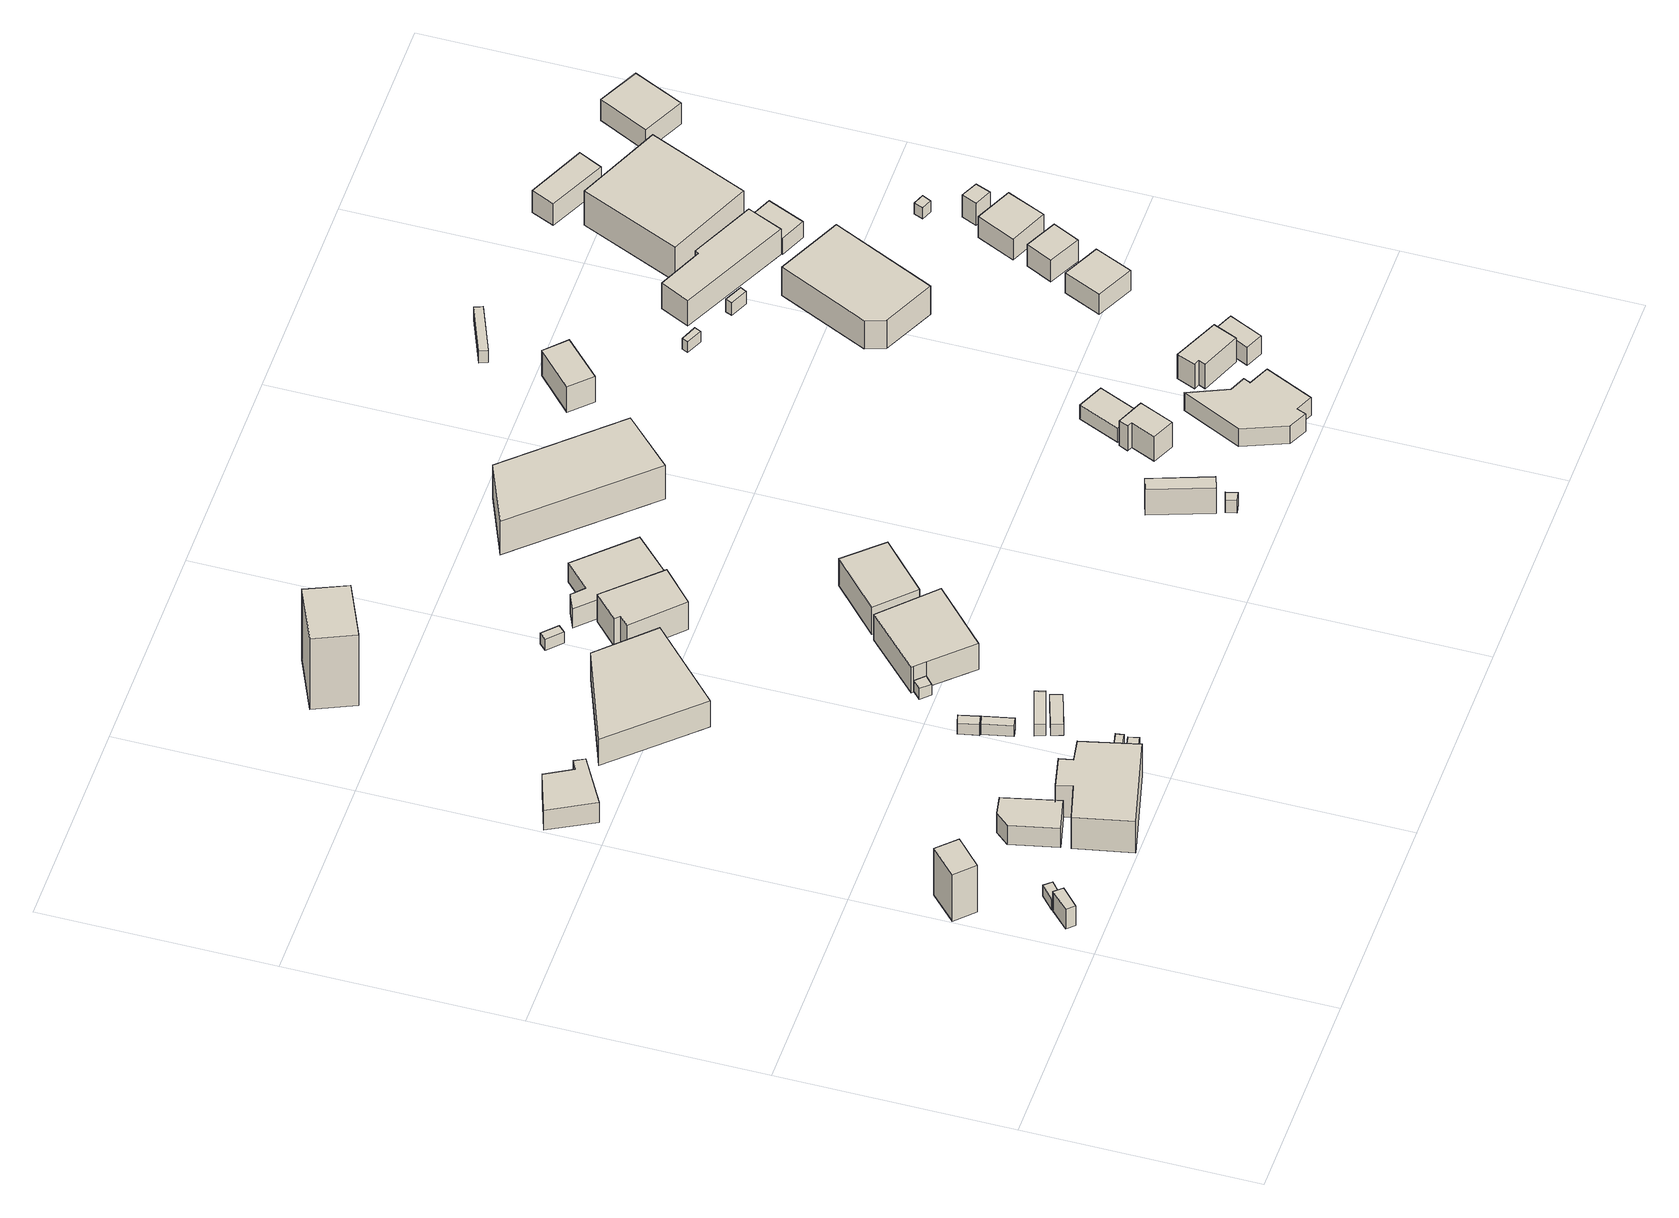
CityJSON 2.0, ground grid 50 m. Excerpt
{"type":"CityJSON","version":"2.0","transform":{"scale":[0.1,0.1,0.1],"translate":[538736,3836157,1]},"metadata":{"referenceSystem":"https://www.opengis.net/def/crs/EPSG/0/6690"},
"CityObjects":{
"building1":{"type":"Building","attributes":{"class":"3001","measuredHeight":5.5,"BuildingDetailAttribute.specifiedBuildingCoverageRate":0.6,"BuildingDetailAttribute.surveyYear":2017,"BuildingTsunamiRiskAttribute.description":"1","BuildingTsunamiRiskAttribute.rank":"2","BuildingTsunamiRiskAttribute.depth":0.96,"BuildingHighTideRiskAttribute.description":"1","BuildingHighTideRiskAttribute.rank":"3","BuildingHighTideRiskAttribute.depth":4.13,"BuildingIDAttribute.prefecture":"27","BuildingIDAttribute.city":"27104"},"geometry":[{"type":"Solid","lod":"1","boundaries":[[[[0,1,2,3]],[[2,4,5,3]],[[1,6,4,2]],[[0,7,6,1]],[[3,5,7,0]],[[4,6,7,5]]]]}]},
"building2":{"type":"Building","attributes":{"計測周辺長":27.28,"1/2500図郭":55,"区名":"此花区","町丁目名称":"北港２丁目","街区番号":7,"class":"3001","usage":"431","measuredHeight":12.9,"storeysAboveGround":3,"BuildingDetailAttribute.buildingRoofEdgeArea":44.87,"BuildingDetailAttribute.buildingStructureType":"610","BuildingDetailAttribute.buildingStructureOrgType":"2","BuildingDetailAttribute.detailedUsage":"1720","BuildingDetailAttribute.specifiedBuildingCoverageRate":0.6,"BuildingDetailAttribute.surveyYear":2017,"BuildingTsunamiRiskAttribute.description":"1","BuildingTsunamiRiskAttribute.rank":"2","BuildingTsunamiRiskAttribute.depth":0.8,"BuildingHighTideRiskAttribute.description":"1","BuildingHighTideRiskAttribute.rank":"3","BuildingHighTideRiskAttribute.depth":3.96,"BuildingIDAttribute.prefecture":"27","BuildingIDAttribute.city":"27104"},"geometry":[{"type":"Solid","lod":"1","boundaries":[[[[8,9,10,11]],[[10,12,13,11]],[[9,14,12,10]],[[8,15,14,9]],[[11,13,15,8]],[[12,14,15,13]]]]}]},
"building3":{"type":"Building","attributes":{"class":"3003","BuildingDetailAttribute.specifiedBuildingCoverageRate":0.6,"BuildingDetailAttribute.surveyYear":2017,"BuildingTsunamiRiskAttribute.description":"1","BuildingTsunamiRiskAttribute.rank":"2","BuildingTsunamiRiskAttribute.depth":0.85,"BuildingHighTideRiskAttribute.description":"1","BuildingHighTideRiskAttribute.rank":"3","BuildingHighTideRiskAttribute.depth":4.03,"BuildingIDAttribute.prefecture":"27","BuildingIDAttribute.city":"27104"},"geometry":[{"type":"Solid","lod":"1","boundaries":[[[[16,17,18,19]],[[18,20,21,19]],[[17,22,20,18]],[[16,23,22,17]],[[19,21,23,16]],[[20,22,23,21]]]]}]},
"building4":{"type":"Building","attributes":{"class":"3001","measuredHeight":5.2,"BuildingDetailAttribute.specifiedBuildingCoverageRate":0.6,"BuildingDetailAttribute.surveyYear":2017,"BuildingTsunamiRiskAttribute.description":"1","BuildingTsunamiRiskAttribute.rank":"2","BuildingTsunamiRiskAttribute.depth":0.88,"BuildingHighTideRiskAttribute.description":"1","BuildingHighTideRiskAttribute.rank":"3","BuildingHighTideRiskAttribute.depth":4.04,"BuildingIDAttribute.prefecture":"27","BuildingIDAttribute.city":"27104"},"geometry":[{"type":"Solid","lod":"1","boundaries":[[[[24,25,26,27,28]],[[27,29,30,28]],[[26,31,29,27]],[[25,32,31,26]],[[24,33,32,25]],[[28,30,33,24]],[[29,31,32,33,30]]]]}]},
"building5":{"type":"Building","attributes":{"計測周辺長":73.73,"1/2500図郭":55,"区名":"此花区","町丁目名称":"北港２丁目","街区番号":1,"class":"3001","usage":"431","measuredHeight":8.8,"storeysAboveGround":1,"BuildingDetailAttribute.buildingRoofEdgeArea":289.87,"BuildingDetailAttribute.buildingStructureType":"610","BuildingDetailAttribute.buildingStructureOrgType":"2","BuildingDetailAttribute.detailedUsage":"1720","BuildingDetailAttribute.specifiedBuildingCoverageRate":0.6,"BuildingDetailAttribute.surveyYear":2017,"BuildingTsunamiRiskAttribute.description":"1","BuildingTsunamiRiskAttribute.rank":"2","BuildingTsunamiRiskAttribute.depth":0.7,"BuildingHighTideRiskAttribute.description":"1","BuildingHighTideRiskAttribute.rank":"3","BuildingHighTideRiskAttribute.depth":3.87,"BuildingIDAttribute.prefecture":"27","BuildingIDAttribute.city":"27104"},"geometry":[{"type":"Solid","lod":"1","boundaries":[[[[34,35,36,37,38,39,40,41]],[[40,42,43,41]],[[39,44,42,40]],[[38,45,44,39]],[[37,46,45,38]],[[36,47,46,37]],[[35,48,47,36]],[[34,49,48,35]],[[41,43,49,34]],[[42,44,45,46,47,48,49,43]]]]}]},
"building6":{"type":"Building","attributes":{"class":"3001","measuredHeight":5.5,"BuildingDetailAttribute.specifiedBuildingCoverageRate":0.6,"BuildingDetailAttribute.surveyYear":2017,"BuildingTsunamiRiskAttribute.description":"1","BuildingTsunamiRiskAttribute.rank":"1","BuildingTsunamiRiskAttribute.depth":0.46,"BuildingHighTideRiskAttribute.description":"1","BuildingHighTideRiskAttribute.rank":"3","BuildingHighTideRiskAttribute.depth":3.96,"BuildingIDAttribute.prefecture":"27","BuildingIDAttribute.city":"27104"},"geometry":[{"type":"Solid","lod":"1","boundaries":[[[[50,51,52,53,54,55]],[[54,56,57,55]],[[53,58,56,54]],[[52,59,58,53]],[[51,60,59,52]],[[50,61,60,51]],[[55,57,61,50]],[[56,58,59,60,61,57]]]]}]},
"building7":{"type":"Building","attributes":{"class":"3001","BuildingDetailAttribute.specifiedBuildingCoverageRate":0.6,"BuildingDetailAttribute.surveyYear":2017,"BuildingTsunamiRiskAttribute.description":"1","BuildingTsunamiRiskAttribute.rank":"2","BuildingTsunamiRiskAttribute.depth":0.55,"BuildingHighTideRiskAttribute.description":"1","BuildingHighTideRiskAttribute.rank":"3","BuildingHighTideRiskAttribute.depth":3.71,"BuildingIDAttribute.prefecture":"27","BuildingIDAttribute.city":"27104"},"geometry":[{"type":"Solid","lod":"1","boundaries":[[[[62,63,64,65]],[[64,66,67,65]],[[63,68,66,64]],[[62,69,68,63]],[[65,67,69,62]],[[66,68,69,67]]]]}]},
"building8":{"type":"Building","attributes":{"class":"3001","measuredHeight":3.6,"BuildingDetailAttribute.specifiedBuildingCoverageRate":0.6,"BuildingDetailAttribute.surveyYear":2017,"BuildingTsunamiRiskAttribute.description":"1","BuildingTsunamiRiskAttribute.rank":"2","BuildingTsunamiRiskAttribute.depth":0.55,"BuildingHighTideRiskAttribute.description":"1","BuildingHighTideRiskAttribute.rank":"3","BuildingHighTideRiskAttribute.depth":3.71,"BuildingIDAttribute.prefecture":"27","BuildingIDAttribute.city":"27104"},"geometry":[{"type":"Solid","lod":"1","boundaries":[[[[70,71,72,73]],[[72,74,75,73]],[[71,76,74,72]],[[70,77,76,71]],[[73,75,77,70]],[[74,76,77,75]]]]}]},
"building9":{"type":"Building","attributes":{"class":"3001","BuildingDetailAttribute.specifiedBuildingCoverageRate":0.6,"BuildingDetailAttribute.surveyYear":2017,"BuildingTsunamiRiskAttribute.description":"1","BuildingTsunamiRiskAttribute.rank":"2","BuildingTsunamiRiskAttribute.depth":0.52,"BuildingHighTideRiskAttribute.description":"1","BuildingHighTideRiskAttribute.rank":"3","BuildingHighTideRiskAttribute.depth":3.66,"BuildingIDAttribute.prefecture":"27","BuildingIDAttribute.city":"27104"},"geometry":[{"type":"Solid","lod":"1","boundaries":[[[[78,79,80,81]],[[80,82,83,81]],[[79,84,82,80]],[[78,85,84,79]],[[81,83,85,78]],[[82,84,85,83]]]]}]},
"building10":{"type":"Building","attributes":{"class":"3001","BuildingDetailAttribute.specifiedBuildingCoverageRate":0.6,"BuildingDetailAttribute.surveyYear":2017,"BuildingTsunamiRiskAttribute.description":"1","BuildingTsunamiRiskAttribute.rank":"2","BuildingTsunamiRiskAttribute.depth":0.5,"BuildingHighTideRiskAttribute.description":"1","BuildingHighTideRiskAttribute.rank":"3","BuildingHighTideRiskAttribute.depth":3.63,"BuildingIDAttribute.prefecture":"27","BuildingIDAttribute.city":"27104"},"geometry":[{"type":"Solid","lod":"1","boundaries":[[[[86,87,88,89]],[[88,90,91,89]],[[87,92,90,88]],[[86,93,92,87]],[[89,91,93,86]],[[90,92,93,91]]]]}]},
"building11":{"type":"Building","attributes":{"class":"3001","measuredHeight":3.1,"BuildingDetailAttribute.specifiedBuildingCoverageRate":0.6,"BuildingDetailAttribute.surveyYear":2017,"BuildingTsunamiRiskAttribute.description":"1","BuildingTsunamiRiskAttribute.rank":"2","BuildingTsunamiRiskAttribute.depth":0.52,"BuildingHighTideRiskAttribute.description":"1","BuildingHighTideRiskAttribute.rank":"3","BuildingHighTideRiskAttribute.depth":3.67,"BuildingIDAttribute.prefecture":"27","BuildingIDAttribute.city":"27104"},"geometry":[{"type":"Solid","lod":"1","boundaries":[[[[94,95,96,97]],[[96,98,99,97]],[[95,100,98,96]],[[94,101,100,95]],[[97,99,101,94]],[[98,100,101,99]]]]}]},
"building12":{"type":"Building","attributes":{"class":"3001","measuredHeight":3.1,"BuildingDetailAttribute.specifiedBuildingCoverageRate":0.6,"BuildingDetailAttribute.surveyYear":2017,"BuildingTsunamiRiskAttribute.description":"1","BuildingTsunamiRiskAttribute.rank":"2","BuildingTsunamiRiskAttribute.depth":0.52,"BuildingHighTideRiskAttribute.description":"1","BuildingHighTideRiskAttribute.rank":"3","BuildingHighTideRiskAttribute.depth":3.66,"BuildingIDAttribute.prefecture":"27","BuildingIDAttribute.city":"27104"},"geometry":[{"type":"Solid","lod":"1","boundaries":[[[[102,103,104,105]],[[104,106,107,105]],[[103,108,106,104]],[[102,109,108,103]],[[105,107,109,102]],[[106,108,109,107]]]]}]},
"building13":{"type":"Building","attributes":{"計測周辺長":85.05,"1/2500図郭":55,"区名":"此花区","町丁目名称":"北港２丁目","街区番号":7,"class":"3003","usage":"431","measuredHeight":7.2,"storeysAboveGround":1,"BuildingDetailAttribute.buildingRoofEdgeArea":431.38,"BuildingDetailAttribute.buildingStructureType":"610","BuildingDetailAttribute.buildingStructureOrgType":"2","BuildingDetailAttribute.detailedUsage":"1720","BuildingDetailAttribute.specifiedBuildingCoverageRate":0.6,"BuildingDetailAttribute.surveyYear":2017,"BuildingTsunamiRiskAttribute.description":"1","BuildingTsunamiRiskAttribute.rank":"1","BuildingTsunamiRiskAttribute.depth":0.47,"BuildingHighTideRiskAttribute.description":"1","BuildingHighTideRiskAttribute.rank":"3","BuildingHighTideRiskAttribute.depth":3.61,"BuildingIDAttribute.prefecture":"27","BuildingIDAttribute.city":"27104"},"geometry":[{"type":"Solid","lod":"1","boundaries":[[[[110,111,112,113]],[[112,114,115,113]],[[111,116,114,112]],[[110,117,116,111]],[[113,115,117,110]],[[114,116,117,115]]]]}]},
"building14":{"type":"Building","attributes":{"class":"3001","BuildingDetailAttribute.specifiedBuildingCoverageRate":0.6,"BuildingDetailAttribute.surveyYear":2017,"BuildingTsunamiRiskAttribute.description":"1","BuildingTsunamiRiskAttribute.rank":"2","BuildingTsunamiRiskAttribute.depth":0.62,"BuildingHighTideRiskAttribute.description":"1","BuildingHighTideRiskAttribute.rank":"3","BuildingHighTideRiskAttribute.depth":3.75,"BuildingIDAttribute.prefecture":"27","BuildingIDAttribute.city":"27104"},"geometry":[{"type":"Solid","lod":"1","boundaries":[[[[118,119,120,121]],[[120,122,123,121]],[[119,124,122,120]],[[118,125,124,119]],[[121,123,125,118]],[[122,124,125,123]]]]}]},
"building15":{"type":"Building","attributes":{"class":"3003","measuredHeight":19.4,"BuildingDetailAttribute.specifiedBuildingCoverageRate":0.6,"BuildingDetailAttribute.surveyYear":2017,"BuildingTsunamiRiskAttribute.description":"1","BuildingTsunamiRiskAttribute.rank":"2","BuildingTsunamiRiskAttribute.depth":0.86,"BuildingHighTideRiskAttribute.description":"1","BuildingHighTideRiskAttribute.rank":"3","BuildingHighTideRiskAttribute.depth":4.32,"BuildingIDAttribute.prefecture":"27","BuildingIDAttribute.city":"27104"},"geometry":[{"type":"Solid","lod":"1","boundaries":[[[[126,127,128,129]],[[128,130,131,129]],[[127,132,130,128]],[[126,133,132,127]],[[129,131,133,126]],[[130,132,133,131]]]]}]},
"building16":{"type":"Building","attributes":{"計測周辺長":62.25,"1/2500図郭":55,"区名":"此花区","町丁目名称":"北港２丁目","街区番号":1,"class":"3001","usage":"431","measuredHeight":7.1,"storeysAboveGround":2,"BuildingDetailAttribute.buildingRoofEdgeArea":241.38,"BuildingDetailAttribute.buildingStructureType":"610","BuildingDetailAttribute.buildingStructureOrgType":"2","BuildingDetailAttribute.detailedUsage":"1720","BuildingDetailAttribute.specifiedBuildingCoverageRate":0.6,"BuildingDetailAttribute.surveyYear":2017,"BuildingTsunamiRiskAttribute.description":"1","BuildingTsunamiRiskAttribute.rank":"1","BuildingTsunamiRiskAttribute.depth":0.46,"BuildingHighTideRiskAttribute.description":"1","BuildingHighTideRiskAttribute.rank":"3","BuildingHighTideRiskAttribute.depth":3.59,"BuildingIDAttribute.prefecture":"27","BuildingIDAttribute.city":"27104"},"geometry":[{"type":"Solid","lod":"1","boundaries":[[[[134,135,136,137,138,139]],[[138,140,141,139]],[[137,142,140,138]],[[136,143,142,137]],[[135,144,143,136]],[[134,145,144,135]],[[139,141,145,134]],[[140,142,143,144,145,141]]]]}]},
"building17":{"type":"Building","attributes":{"class":"3001","BuildingDetailAttribute.specifiedBuildingCoverageRate":0.6,"BuildingDetailAttribute.surveyYear":2017,"BuildingTsunamiRiskAttribute.description":"1","BuildingTsunamiRiskAttribute.rank":"1","BuildingTsunamiRiskAttribute.depth":0.36,"BuildingHighTideRiskAttribute.description":"1","BuildingHighTideRiskAttribute.rank":"3","BuildingHighTideRiskAttribute.depth":3.58,"BuildingIDAttribute.prefecture":"27","BuildingIDAttribute.city":"27104"},"geometry":[{"type":"Solid","lod":"1","boundaries":[[[[146,147,148,149]],[[148,150,151,149]],[[147,152,150,148]],[[146,153,152,147]],[[149,151,153,146]],[[150,152,153,151]]]]}]},
"building18":{"type":"Building","attributes":{"計測周辺長":49.88,"1/2500図郭":55,"区名":"此花区","町丁目名称":"北港２丁目","街区番号":7,"class":"3001","usage":"431","measuredHeight":7.6,"storeysAboveGround":2,"BuildingDetailAttribute.buildingRoofEdgeArea":145.81,"BuildingDetailAttribute.buildingStructureType":"610","BuildingDetailAttribute.buildingStructureOrgType":"2","BuildingDetailAttribute.detailedUsage":"1720","BuildingDetailAttribute.specifiedBuildingCoverageRate":0.6,"BuildingDetailAttribute.surveyYear":2017,"BuildingTsunamiRiskAttribute.description":"1","BuildingTsunamiRiskAttribute.rank":"1","BuildingTsunamiRiskAttribute.depth":0.32,"BuildingHighTideRiskAttribute.description":"1","BuildingHighTideRiskAttribute.rank":"3","BuildingHighTideRiskAttribute.depth":3.44,"BuildingIDAttribute.prefecture":"27","BuildingIDAttribute.city":"27104"},"geometry":[{"type":"Solid","lod":"1","boundaries":[[[[154,155,156,157,158,159]],[[158,160,161,159]],[[157,162,160,158]],[[156,163,162,157]],[[155,164,163,156]],[[154,165,164,155]],[[159,161,165,154]],[[160,162,163,164,165,161]]]]}]},
"building19":{"type":"Building","attributes":{"計測周辺長":50,"1/2500図郭":55,"区名":"此花区","町丁目名称":"北港２丁目","街区番号":1,"class":"3001","usage":"431","measuredHeight":7.5,"storeysAboveGround":2,"BuildingDetailAttribute.buildingRoofEdgeArea":152.12,"BuildingDetailAttribute.buildingStructureType":"610","BuildingDetailAttribute.buildingStructureOrgType":"2","BuildingDetailAttribute.detailedUsage":"1720","BuildingDetailAttribute.specifiedBuildingCoverageRate":0.6,"BuildingDetailAttribute.surveyYear":2017,"BuildingTsunamiRiskAttribute.description":"1","BuildingTsunamiRiskAttribute.rank":"1","BuildingTsunamiRiskAttribute.depth":0.36,"BuildingHighTideRiskAttribute.description":"1","BuildingHighTideRiskAttribute.rank":"3","BuildingHighTideRiskAttribute.depth":3.44,"BuildingIDAttribute.prefecture":"27","BuildingIDAttribute.city":"27104"},"geometry":[{"type":"Solid","lod":"1","boundaries":[[[[166,167,168,169]],[[168,170,171,169]],[[167,172,170,168]],[[166,173,172,167]],[[169,171,173,166]],[[170,172,173,171]]]]}]},
"building20":{"type":"Building","attributes":{"計測周辺長":62.84,"1/2500図郭":55,"区名":"此花区","町丁目名称":"北港２丁目","街区番号":7,"class":"3001","usage":"431","measuredHeight":5.2,"storeysAboveGround":2,"BuildingDetailAttribute.buildingRoofEdgeArea":196.53,"BuildingDetailAttribute.buildingStructureType":"610","BuildingDetailAttribute.buildingStructureOrgType":"2","BuildingDetailAttribute.detailedUsage":"1720","BuildingDetailAttribute.specifiedBuildingCoverageRate":0.6,"BuildingDetailAttribute.surveyYear":2017,"BuildingTsunamiRiskAttribute.description":"1","BuildingTsunamiRiskAttribute.rank":"2","BuildingTsunamiRiskAttribute.depth":0.5,"BuildingHighTideRiskAttribute.description":"1","BuildingHighTideRiskAttribute.rank":"3","BuildingHighTideRiskAttribute.depth":3.65,"BuildingIDAttribute.prefecture":"27","BuildingIDAttribute.city":"27104"},"geometry":[{"type":"Solid","lod":"1","boundaries":[[[[174,175,176,177,178,179]],[[178,180,181,179]],[[177,182,180,178]],[[176,183,182,177]],[[175,184,183,176]],[[174,185,184,175]],[[179,181,185,174]],[[180,182,183,184,185,181]]]]}]},
"building21":{"type":"Building","attributes":{"class":"3001","measuredHeight":7.1,"BuildingDetailAttribute.specifiedBuildingCoverageRate":0.6,"BuildingDetailAttribute.surveyYear":2017,"BuildingTsunamiRiskAttribute.description":"1","BuildingTsunamiRiskAttribute.rank":"2","BuildingTsunamiRiskAttribute.depth":0.56,"BuildingHighTideRiskAttribute.description":"1","BuildingHighTideRiskAttribute.rank":"3","BuildingHighTideRiskAttribute.depth":3.41,"BuildingIDAttribute.prefecture":"27","BuildingIDAttribute.city":"27104"},"geometry":[{"type":"Solid","lod":"1","boundaries":[[[[186,187,188,189]],[[188,190,191,189]],[[187,192,190,188]],[[186,193,192,187]],[[189,191,193,186]],[[190,192,193,191]]]]}]},
"building22":{"type":"Building","attributes":{"class":"3001","measuredHeight":3.4,"BuildingDetailAttribute.specifiedBuildingCoverageRate":0.6,"BuildingDetailAttribute.surveyYear":2017,"BuildingTsunamiRiskAttribute.description":"1","BuildingTsunamiRiskAttribute.rank":"2","BuildingTsunamiRiskAttribute.depth":0.81,"BuildingHighTideRiskAttribute.description":"1","BuildingHighTideRiskAttribute.rank":"3","BuildingHighTideRiskAttribute.depth":3.61,"BuildingIDAttribute.prefecture":"27","BuildingIDAttribute.city":"27104"},"geometry":[{"type":"Solid","lod":"1","boundaries":[[[[194,195,196,197]],[[196,198,199,197]],[[195,200,198,196]],[[194,201,200,195]],[[197,199,201,194]],[[198,200,201,199]]]]}]},
"building23":{"type":"Building","attributes":{"計測周辺長":95.13,"1/2500図郭":55,"区名":"此花区","町丁目名称":"北港２丁目","街区番号":7,"class":"3001","usage":"431","measuredHeight":9.1,"storeysAboveGround":1,"BuildingDetailAttribute.buildingRoofEdgeArea":474.97,"BuildingDetailAttribute.buildingStructureType":"610","BuildingDetailAttribute.buildingStructureOrgType":"2","BuildingDetailAttribute.detailedUsage":"1720","BuildingDetailAttribute.specifiedBuildingCoverageRate":0.6,"BuildingDetailAttribute.surveyYear":2017,"BuildingTsunamiRiskAttribute.description":"1","BuildingTsunamiRiskAttribute.rank":"1","BuildingTsunamiRiskAttribute.depth":0.4,"BuildingHighTideRiskAttribute.description":"1","BuildingHighTideRiskAttribute.rank":"3","BuildingHighTideRiskAttribute.depth":3.57,"BuildingIDAttribute.prefecture":"27","BuildingIDAttribute.city":"27104"},"geometry":[{"type":"Solid","lod":"1","boundaries":[[[[202,203,204,205]],[[204,206,207,205]],[[203,208,206,204]],[[202,209,208,203]],[[205,207,209,202]],[[206,208,209,207]]]]}]},
"building24":{"type":"Building","attributes":{"区名":"此花区","町丁目名称":"北港２丁目","街区番号":1,"class":"3001","usage":"452","measuredHeight":6.9,"storeysAboveGround":2,"BuildingDetailAttribute.buildingRoofEdgeArea":45.1,"BuildingDetailAttribute.buildingStructureType":"610","BuildingDetailAttribute.buildingStructureOrgType":"2","BuildingDetailAttribute.detailedUsage":"1620","BuildingDetailAttribute.specifiedBuildingCoverageRate":0.6,"BuildingDetailAttribute.surveyYear":2017,"BuildingTsunamiRiskAttribute.description":"1","BuildingTsunamiRiskAttribute.rank":"2","BuildingTsunamiRiskAttribute.depth":0.77,"BuildingHighTideRiskAttribute.description":"1","BuildingHighTideRiskAttribute.rank":"3","BuildingHighTideRiskAttribute.depth":3.48,"BuildingIDAttribute.prefecture":"27","BuildingIDAttribute.city":"27104"},"geometry":[{"type":"Solid","lod":"1","boundaries":[[[[210,211,212,213,214,215]],[[214,216,217,215]],[[213,218,216,214]],[[212,219,218,213]],[[211,220,219,212]],[[210,221,220,211]],[[215,217,221,210]],[[216,218,219,220,221,217]]]]}]},
"building25":{"type":"Building","attributes":{"区名":"此花区","町丁目名称":"北港２丁目","街区番号":1,"class":"3001","usage":"452","measuredHeight":3.9,"storeysAboveGround":2,"BuildingDetailAttribute.buildingRoofEdgeArea":59.59,"BuildingDetailAttribute.buildingStructureType":"610","BuildingDetailAttribute.buildingStructureOrgType":"2","BuildingDetailAttribute.detailedUsage":"1620","BuildingDetailAttribute.specifiedBuildingCoverageRate":0.6,"BuildingDetailAttribute.surveyYear":2017,"BuildingTsunamiRiskAttribute.description":"1","BuildingTsunamiRiskAttribute.rank":"2","BuildingTsunamiRiskAttribute.depth":0.62,"BuildingHighTideRiskAttribute.description":"1","BuildingHighTideRiskAttribute.rank":"3","BuildingHighTideRiskAttribute.depth":3.34,"BuildingIDAttribute.prefecture":"27","BuildingIDAttribute.city":"27104"},"geometry":[{"type":"Solid","lod":"1","boundaries":[[[[222,223,224,225]],[[224,226,227,225]],[[223,228,226,224]],[[222,229,228,223]],[[225,227,229,222]],[[226,228,229,227]]]]}]},
"building26":{"type":"Building","attributes":{"計測周辺長":66.49,"1/2500図郭":55,"区名":"此花区","町丁目名称":"北港２丁目","街区番号":1,"class":"3003","usage":"431","measuredHeight":4.9,"storeysAboveGround":1,"BuildingDetailAttribute.buildingRoofEdgeArea":219.31,"BuildingDetailAttribute.buildingStructureType":"610","BuildingDetailAttribute.buildingStructureOrgType":"2","BuildingDetailAttribute.detailedUsage":"1730","BuildingDetailAttribute.specifiedBuildingCoverageRate":0.6,"BuildingDetailAttribute.surveyYear":2017,"BuildingTsunamiRiskAttribute.description":"1","BuildingTsunamiRiskAttribute.rank":"2","BuildingTsunamiRiskAttribute.depth":1.53,"BuildingHighTideRiskAttribute.description":"1","BuildingHighTideRiskAttribute.rank":"3","BuildingHighTideRiskAttribute.depth":4.26,"BuildingIDAttribute.prefecture":"27","BuildingIDAttribute.city":"27104"},"geometry":[{"type":"Solid","lod":"1","boundaries":[[[[230,231,232,233,234,235,236,237,238,239]],[[238,240,241,239]],[[237,242,240,238]],[[236,243,242,237]],[[235,244,243,236]],[[234,245,244,235]],[[233,246,245,234]],[[232,247,246,233]],[[231,248,247,232]],[[230,249,248,231]],[[239,241,249,230]],[[240,242,243,244,245,246,247,248,249,241]]]]}]},
"building27":{"type":"Building","attributes":{"計測周辺長":34.67,"1/2500図郭":55,"区名":"此花区","町丁目名称":"北港２丁目","街区番号":7,"class":"3001","usage":"401","measuredHeight":7,"storeysAboveGround":2,"BuildingDetailAttribute.buildingRoofEdgeArea":68.5,"BuildingDetailAttribute.buildingStructureType":"610","BuildingDetailAttribute.buildingStructureOrgType":"2","BuildingDetailAttribute.detailedUsage":"1350","BuildingDetailAttribute.specifiedBuildingCoverageRate":0.6,"BuildingDetailAttribute.surveyYear":2017,"BuildingTsunamiRiskAttribute.description":"1","BuildingTsunamiRiskAttribute.rank":"2","BuildingTsunamiRiskAttribute.depth":0.56,"BuildingHighTideRiskAttribute.description":"1","BuildingHighTideRiskAttribute.rank":"3","BuildingHighTideRiskAttribute.depth":3.58,"BuildingIDAttribute.prefecture":"27","BuildingIDAttribute.city":"27104"},"geometry":[{"type":"Solid","lod":"1","boundaries":[[[[250,251,252,253]],[[252,254,255,253]],[[251,256,254,252]],[[250,257,256,251]],[[253,255,257,250]],[[254,256,257,255]]]]}]},
"building28":{"type":"Building","attributes":{"計測周辺長":33.36,"1/2500図郭":55,"区名":"此花区","町丁目名称":"北港２丁目","街区番号":1,"class":"3001","usage":"431","measuredHeight":6.7,"storeysAboveGround":1,"BuildingDetailAttribute.buildingRoofEdgeArea":60.88,"BuildingDetailAttribute.buildingStructureType":"610","BuildingDetailAttribute.buildingStructureOrgType":"2","BuildingDetailAttribute.detailedUsage":"1730","BuildingDetailAttribute.specifiedBuildingCoverageRate":0.6,"BuildingDetailAttribute.surveyYear":2017,"BuildingTsunamiRiskAttribute.description":"1","BuildingTsunamiRiskAttribute.rank":"2","BuildingTsunamiRiskAttribute.depth":1.39,"BuildingHighTideRiskAttribute.description":"1","BuildingHighTideRiskAttribute.rank":"3","BuildingHighTideRiskAttribute.depth":4.08,"BuildingIDAttribute.prefecture":"27","BuildingIDAttribute.city":"27104"},"geometry":[{"type":"Solid","lod":"1","boundaries":[[[[258,259,260,261,262,263]],[[262,264,265,263]],[[261,266,264,262]],[[260,267,266,261]],[[259,268,267,260]],[[258,269,268,259]],[[263,265,269,258]],[[264,266,267,268,269,265]]]]}]},
"building29":{"type":"Building","attributes":{"class":"3001","BuildingDetailAttribute.specifiedBuildingCoverageRate":0.6,"BuildingDetailAttribute.surveyYear":2017,"BuildingTsunamiRiskAttribute.description":"1","BuildingTsunamiRiskAttribute.rank":"1","BuildingTsunamiRiskAttribute.depth":0.48,"BuildingHighTideRiskAttribute.description":"1","BuildingHighTideRiskAttribute.rank":"3","BuildingHighTideRiskAttribute.depth":3.48,"BuildingIDAttribute.prefecture":"27","BuildingIDAttribute.city":"27104"},"geometry":[{"type":"Solid","lod":"1","boundaries":[[[[270,271,272,273]],[[272,274,275,273]],[[271,276,274,272]],[[270,277,276,271]],[[273,275,277,270]],[[274,276,277,275]]]]}]},
"building30":{"type":"Building","attributes":{"計測周辺長":24.38,"1/2500図郭":55,"区名":"此花区","町丁目名称":"北港２丁目","街区番号":1,"class":"3001","usage":"431","measuredHeight":5,"storeysAboveGround":1,"BuildingDetailAttribute.buildingRoofEdgeArea":33.31,"BuildingDetailAttribute.buildingStructureType":"610","BuildingDetailAttribute.buildingStructureOrgType":"2","BuildingDetailAttribute.detailedUsage":"1730","BuildingDetailAttribute.specifiedBuildingCoverageRate":0.6,"BuildingDetailAttribute.surveyYear":2017,"BuildingTsunamiRiskAttribute.description":"1","BuildingTsunamiRiskAttribute.rank":"2","BuildingTsunamiRiskAttribute.depth":1.17,"BuildingHighTideRiskAttribute.description":"1","BuildingHighTideRiskAttribute.rank":"3","BuildingHighTideRiskAttribute.depth":3.81,"BuildingIDAttribute.prefecture":"27","BuildingIDAttribute.city":"27104"},"geometry":[{"type":"Solid","lod":"1","boundaries":[[[[278,279,280,281]],[[280,282,283,281]],[[279,284,282,280]],[[278,285,284,279]],[[281,283,285,278]],[[282,284,285,283]]]]}]},
"building31":{"type":"Building","attributes":{"計測周辺長":27.75,"1/2500図郭":55,"区名":"此花区","町丁目名称":"北港２丁目","街区番号":7,"class":"3001","usage":"401","measuredHeight":3.4,"storeysAboveGround":1,"BuildingDetailAttribute.buildingRoofEdgeArea":22.14,"BuildingDetailAttribute.buildingStructureType":"610","BuildingDetailAttribute.buildingStructureOrgType":"2","BuildingDetailAttribute.detailedUsage":"1350","BuildingDetailAttribute.specifiedBuildingCoverageRate":0.6,"BuildingDetailAttribute.surveyYear":2017,"BuildingTsunamiRiskAttribute.description":"1","BuildingTsunamiRiskAttribute.rank":"2","BuildingTsunamiRiskAttribute.depth":0.51,"BuildingHighTideRiskAttribute.description":"1","BuildingHighTideRiskAttribute.rank":"3","BuildingHighTideRiskAttribute.depth":3.67,"BuildingIDAttribute.prefecture":"27","BuildingIDAttribute.city":"27104"},"geometry":[{"type":"Solid","lod":"1","boundaries":[[[[286,287,288,289]],[[288,290,291,289]],[[287,292,290,288]],[[286,293,292,287]],[[289,291,293,286]],[[290,292,293,291]]]]}]},
"building32":{"type":"Building","attributes":{"class":"3001","measuredHeight":3.5,"BuildingDetailAttribute.specifiedBuildingCoverageRate":0.6,"BuildingDetailAttribute.surveyYear":2017,"BuildingTsunamiRiskAttribute.description":"1","BuildingTsunamiRiskAttribute.rank":"1","BuildingTsunamiRiskAttribute.depth":0.41,"BuildingHighTideRiskAttribute.description":"1","BuildingHighTideRiskAttribute.rank":"3","BuildingHighTideRiskAttribute.depth":3.31,"BuildingIDAttribute.prefecture":"27","BuildingIDAttribute.city":"27104"},"geometry":[{"type":"Solid","lod":"1","boundaries":[[[[294,295,296,297]],[[296,298,299,297]],[[295,300,298,296]],[[294,301,300,295]],[[297,299,301,294]],[[298,300,301,299]]]]}]},
"building33":{"type":"Building","attributes":{"区名":"此花区","町丁目名称":"北港２丁目","街区番号":1,"class":"3001","usage":"452","measuredHeight":7.8,"storeysAboveGround":2,"BuildingDetailAttribute.buildingRoofEdgeArea":382.8,"BuildingDetailAttribute.buildingStructureType":"610","BuildingDetailAttribute.buildingStructureOrgType":"2","BuildingDetailAttribute.detailedUsage":"1620","BuildingDetailAttribute.specifiedBuildingCoverageRate":0.6,"BuildingDetailAttribute.surveyYear":2017,"BuildingTsunamiRiskAttribute.description":"1","BuildingTsunamiRiskAttribute.rank":"2","BuildingTsunamiRiskAttribute.depth":0.62,"BuildingHighTideRiskAttribute.description":"1","BuildingHighTideRiskAttribute.rank":"3","BuildingHighTideRiskAttribute.depth":3.31,"BuildingIDAttribute.prefecture":"27","BuildingIDAttribute.city":"27104"},"geometry":[{"type":"Solid","lod":"1","boundaries":[[[[302,303,304,305,306]],[[305,307,308,306]],[[304,309,307,305]],[[303,310,309,304]],[[302,311,310,303]],[[306,308,311,302]],[[307,309,310,311,308]]]]}]},
"building34":{"type":"Building","attributes":{"計測周辺長":35.69,"1/2500図郭":55,"区名":"此花区","町丁目名称":"北港２丁目","街区番号":1,"class":"3003","usage":"431","measuredHeight":5.6,"storeysAboveGround":1,"BuildingDetailAttribute.buildingRoofEdgeArea":79.6,"BuildingDetailAttribute.buildingStructureType":"610","BuildingDetailAttribute.buildingStructureOrgType":"2","BuildingDetailAttribute.detailedUsage":"1730","BuildingDetailAttribute.specifiedBuildingCoverageRate":0.6,"BuildingDetailAttribute.surveyYear":2017,"BuildingTsunamiRiskAttribute.description":"1","BuildingTsunamiRiskAttribute.rank":"2","BuildingTsunamiRiskAttribute.depth":0.93,"BuildingHighTideRiskAttribute.description":"1","BuildingHighTideRiskAttribute.rank":"3","BuildingHighTideRiskAttribute.depth":3.46,"BuildingIDAttribute.prefecture":"27","BuildingIDAttribute.city":"27104"},"geometry":[{"type":"Solid","lod":"1","boundaries":[[[[312,313,314,315]],[[314,316,317,315]],[[313,318,316,314]],[[312,319,318,313]],[[315,317,319,312]],[[316,318,319,317]]]]}]},
"building35":{"type":"Building","attributes":{"計測周辺長":69.16,"1/2500図郭":55,"区名":"此花区","町丁目名称":"北港２丁目","街区番号":1,"class":"3001","usage":"431","measuredHeight":7,"storeysAboveGround":2,"BuildingDetailAttribute.buildingRoofEdgeArea":207.08,"BuildingDetailAttribute.buildingStructureType":"610","BuildingDetailAttribute.buildingStructureOrgType":"2","BuildingDetailAttribute.detailedUsage":"1720","BuildingDetailAttribute.specifiedBuildingCoverageRate":0.6,"BuildingDetailAttribute.surveyYear":2017,"BuildingTsunamiRiskAttribute.description":"1","BuildingTsunamiRiskAttribute.rank":"2","BuildingTsunamiRiskAttribute.depth":0.66,"BuildingHighTideRiskAttribute.description":"1","BuildingHighTideRiskAttribute.rank":"3","BuildingHighTideRiskAttribute.depth":3.47,"BuildingIDAttribute.prefecture":"27","BuildingIDAttribute.city":"27104"},"geometry":[{"type":"Solid","lod":"1","boundaries":[[[[320,321,322,323,324,325]],[[324,326,327,325]],[[323,328,326,324]],[[322,329,328,323]],[[321,330,329,322]],[[320,331,330,321]],[[325,327,331,320]],[[326,328,329,330,331,327]]]]}]},
"building36":{"type":"Building","attributes":{"計測周辺長":28.07,"1/2500図郭":55,"区名":"此花区","町丁目名称":"北港２丁目","街区番号":1,"class":"3003","usage":"431","measuredHeight":5.9,"storeysAboveGround":1,"BuildingDetailAttribute.buildingRoofEdgeArea":48.82,"BuildingDetailAttribute.buildingStructureType":"610","BuildingDetailAttribute.buildingStructureOrgType":"2","BuildingDetailAttribute.detailedUsage":"1730","BuildingDetailAttribute.specifiedBuildingCoverageRate":0.6,"BuildingDetailAttribute.surveyYear":2017,"BuildingTsunamiRiskAttribute.description":"1","BuildingTsunamiRiskAttribute.rank":"2","BuildingTsunamiRiskAttribute.depth":1.23,"BuildingHighTideRiskAttribute.description":"1","BuildingHighTideRiskAttribute.rank":"3","BuildingHighTideRiskAttribute.depth":3.75,"BuildingIDAttribute.prefecture":"27","BuildingIDAttribute.city":"27104"},"geometry":[{"type":"Solid","lod":"1","boundaries":[[[[332,333,334,335]],[[334,336,337,335]],[[333,338,336,334]],[[332,339,338,333]],[[335,337,339,332]],[[336,338,339,337]]]]}]},
"building37":{"type":"Building","attributes":{"class":"3001","measuredHeight":4.3,"BuildingDetailAttribute.specifiedBuildingCoverageRate":0.6,"BuildingDetailAttribute.surveyYear":2017,"BuildingTsunamiRiskAttribute.description":"1","BuildingTsunamiRiskAttribute.rank":"2","BuildingTsunamiRiskAttribute.depth":0.81,"BuildingHighTideRiskAttribute.description":"1","BuildingHighTideRiskAttribute.rank":"3","BuildingHighTideRiskAttribute.depth":3.51,"BuildingIDAttribute.prefecture":"27","BuildingIDAttribute.city":"27104"},"geometry":[{"type":"Solid","lod":"1","boundaries":[[[[340,341,342,343]],[[342,344,345,343]],[[341,346,344,342]],[[340,347,346,341]],[[343,345,347,340]],[[344,346,347,345]]]]}]},
"building38":{"type":"Building","attributes":{"計測周辺長":36.13,"1/2500図郭":55,"区名":"此花区","町丁目名称":"北港２丁目","街区番号":1,"class":"3003","usage":"431","measuredHeight":5.7,"storeysAboveGround":1,"BuildingDetailAttribute.buildingRoofEdgeArea":81.56,"BuildingDetailAttribute.buildingStructureType":"610","BuildingDetailAttribute.buildingStructureOrgType":"2","BuildingDetailAttribute.detailedUsage":"1730","BuildingDetailAttribute.specifiedBuildingCoverageRate":0.6,"BuildingDetailAttribute.surveyYear":2017,"BuildingTsunamiRiskAttribute.description":"1","BuildingTsunamiRiskAttribute.rank":"2","BuildingTsunamiRiskAttribute.depth":1.04,"BuildingHighTideRiskAttribute.description":"1","BuildingHighTideRiskAttribute.rank":"3","BuildingHighTideRiskAttribute.depth":3.48,"BuildingIDAttribute.prefecture":"27","BuildingIDAttribute.city":"27104"},"geometry":[{"type":"Solid","lod":"1","boundaries":[[[[348,349,350,351]],[[350,352,353,351]],[[349,354,352,350]],[[348,355,354,349]],[[351,353,355,348]],[[352,354,355,353]]]]}]},
"building39":{"type":"Building","attributes":{"計測周辺長":87.38,"1/2500図郭":55,"区名":"此花区","町丁目名称":"北港２丁目","街区番号":1,"class":"3001","usage":"441","measuredHeight":9.4,"storeysAboveGround":2,"BuildingDetailAttribute.buildingRoofEdgeArea":474.74,"BuildingDetailAttribute.buildingStructureType":"610","BuildingDetailAttribute.buildingStructureOrgType":"2","BuildingDetailAttribute.detailedUsage":"1424","BuildingDetailAttribute.specifiedBuildingCoverageRate":0.6,"BuildingDetailAttribute.surveyYear":2017,"BuildingTsunamiRiskAttribute.description":"1","BuildingTsunamiRiskAttribute.rank":"2","BuildingTsunamiRiskAttribute.depth":0.86,"BuildingHighTideRiskAttribute.description":"1","BuildingHighTideRiskAttribute.rank":"3","BuildingHighTideRiskAttribute.depth":3.71,"BuildingIDAttribute.prefecture":"27","BuildingIDAttribute.city":"27104"},"geometry":[{"type":"Solid","lod":"1","boundaries":[[[[356,357,358,359]],[[358,360,361,359]],[[357,362,360,358]],[[356,363,362,357]],[[359,361,363,356]],[[360,362,363,361]]]]}]},
"building40":{"type":"Building","attributes":{"計測周辺長":15.26,"1/2500図郭":55,"区名":"此花区","町丁目名称":"北港２丁目","街区番号":1,"class":"3003","usage":"431","measuredHeight":6,"storeysAboveGround":1,"BuildingDetailAttribute.buildingRoofEdgeArea":14.47,"BuildingDetailAttribute.buildingStructureType":"610","BuildingDetailAttribute.buildingStructureOrgType":"2","BuildingDetailAttribute.detailedUsage":"1730","BuildingDetailAttribute.specifiedBuildingCoverageRate":0.6,"BuildingDetailAttribute.surveyYear":2017,"BuildingTsunamiRiskAttribute.description":"1","BuildingTsunamiRiskAttribute.rank":"2","BuildingTsunamiRiskAttribute.depth":1.19,"BuildingHighTideRiskAttribute.description":"1","BuildingHighTideRiskAttribute.rank":"3","BuildingHighTideRiskAttribute.depth":3.64,"BuildingIDAttribute.prefecture":"27","BuildingIDAttribute.city":"27104"},"geometry":[{"type":"Solid","lod":"1","boundaries":[[[[364,365,366,367]],[[366,368,369,367]],[[365,370,368,366]],[[364,371,370,365]],[[367,369,371,364]],[[368,370,371,369]]]]}]},
"building41":{"type":"Building","attributes":{"class":"3001","BuildingDetailAttribute.specifiedBuildingCoverageRate":0.6,"BuildingDetailAttribute.surveyYear":2017,"BuildingTsunamiRiskAttribute.description":"1","BuildingTsunamiRiskAttribute.rank":"2","BuildingTsunamiRiskAttribute.depth":1.22,"BuildingHighTideRiskAttribute.description":"1","BuildingHighTideRiskAttribute.rank":"3","BuildingHighTideRiskAttribute.depth":3.71,"BuildingIDAttribute.prefecture":"27","BuildingIDAttribute.city":"27104"},"geometry":[{"type":"Solid","lod":"1","boundaries":[[[[372,373,374,375]],[[374,376,377,375]],[[373,378,376,374]],[[372,379,378,373]],[[375,377,379,372]],[[376,378,379,377]]]]}]},
"building42":{"type":"Building","attributes":{"計測周辺長":38.58,"1/2500図郭":55,"区名":"此花区","町丁目名称":"北港２丁目","街区番号":1,"class":"3001","usage":"431","measuredHeight":6,"storeysAboveGround":2,"BuildingDetailAttribute.buildingRoofEdgeArea":76.12,"BuildingDetailAttribute.buildingStructureType":"610","BuildingDetailAttribute.buildingStructureOrgType":"2","BuildingDetailAttribute.detailedUsage":"1720","BuildingDetailAttribute.specifiedBuildingCoverageRate":0.6,"BuildingDetailAttribute.surveyYear":2017,"BuildingTsunamiRiskAttribute.description":"1","BuildingTsunamiRiskAttribute.rank":"2","BuildingTsunamiRiskAttribute.depth":0.81,"BuildingHighTideRiskAttribute.description":"1","BuildingHighTideRiskAttribute.rank":"3","BuildingHighTideRiskAttribute.depth":3.83,"BuildingIDAttribute.prefecture":"27","BuildingIDAttribute.city":"27104"},"geometry":[{"type":"Solid","lod":"1","boundaries":[[[[380,381,382,383]],[[382,384,385,383]],[[381,386,384,382]],[[380,387,386,381]],[[383,385,387,380]],[[384,386,387,385]]]]}]},
"building43":{"type":"Building","attributes":{"計測周辺長":43.94,"1/2500図郭":55,"区名":"此花区","町丁目名称":"北港２丁目","街区番号":1,"class":"3003","usage":"431","measuredHeight":5.9,"storeysAboveGround":1,"BuildingDetailAttribute.buildingRoofEdgeArea":119.59,"BuildingDetailAttribute.buildingStructureType":"610","BuildingDetailAttribute.buildingStructureOrgType":"2","BuildingDetailAttribute.detailedUsage":"1720","BuildingDetailAttribute.specifiedBuildingCoverageRate":0.6,"BuildingDetailAttribute.surveyYear":2017,"BuildingTsunamiRiskAttribute.description":"1","BuildingTsunamiRiskAttribute.rank":"2","BuildingTsunamiRiskAttribute.depth":1.07,"BuildingHighTideRiskAttribute.description":"1","BuildingHighTideRiskAttribute.rank":"3","BuildingHighTideRiskAttribute.depth":3.77,"BuildingIDAttribute.prefecture":"27","BuildingIDAttribute.city":"27104"},"geometry":[{"type":"Solid","lod":"1","boundaries":[[[[388,389,390,391]],[[390,392,393,391]],[[389,394,392,390]],[[388,395,394,389]],[[391,393,395,388]],[[392,394,395,393]]]]}]}
},
"vertices":[
[46,73,12],[86,111,12],[101,94,12],[61,57,12],[101,94,66],[61,57,66],[86,111,66],[46,73,66],
[2,289,11],[60,345,11],[99,305,11],[40,250,11],[99,305,140],[40,250,140],[60,345,140],[2,289,140],
[87,114,12],[119,142,12],[133,126,12],[100,98,12],[133,126,42],[100,98,42],[119,142,42],[87,114,42],
[231,249,13],[256,278,13],[300,286,13],[329,165,13],[254,147,13],[329,165,65],[254,147,65],[300,286,65],[256,278,65],[231,249,65],
[254,126,16],[336,147,16],[328,181,16],[399,197,16],[405,168,16],[455,176,16],[485,53,16],[280,3,16],[485,53,103],[280,3,103],[455,176,103],[405,168,103],[399,197,103],[328,181,103],[336,147,103],[254,126,103],
[4,1119,11],[97,1151,11],[129,1094,11],[150,1105,11],[162,1083,11],[56,1023,11],[162,1083,66],[56,1023,66],[150,1105,66],[129,1094,66],[97,1151,66],[4,1119,66],
[498,92,17],[548,102,17],[553,79,17],[503,69,17],[553,79,47],[503,69,47],[548,102,47],[498,92,47],
[509,119,17],[544,126,17],[547,109,17],[512,102,17],[547,109,52],[512,102,52],[544,126,52],[509,119,52],
[497,385,17],[518,390,17],[532,326,17],[511,321,17],[532,326,47],[511,321,47],[518,390,47],[497,385,47],
[485,429,17],[507,435,17],[517,391,17],[495,386,17],[517,391,47],[495,386,47],[507,435,47],[485,429,47],
[535,254,17],[612,280,17],[620,256,17],[543,231,17],[620,256,48],[543,231,48],[612,280,48],[535,254,48],
[526,285,16],[613,312,16],[619,291,16],[533,264,16],[619,291,47],[533,264,47],[613,312,47],[526,285,47],
[203,1069,11],[424,1154,11],[529,1046,11],[368,894,11],[529,1046,83],[368,894,83],[424,1154,83],[203,1069,83],
[594,526,13],[575,509,13],[557,528,13],[575,545,13],[557,528,43],[575,545,43],[575,509,43],[594,526,43],
[185,1651,9],[310,1705,9],[348,1618,9],[223,1563,9],[348,1618,204],[223,1563,204],[310,1705,204],[185,1651,204],
[571,549,11],[687,661,11],[793,557,11],[671,443,11],[594,526,11],[575,545,11],[594,526,82],[575,545,82],[671,443,82],[793,557,82],[687,661,82],[571,549,82],
[469,1260,14],[483,1275,14],[513,1246,14],[499,1231,14],[513,1246,44],[499,1231,44],[483,1275,44],[469,1260,44],
[509,1106,14],[529,1127,14],[519,1136,14],[573,1187,14],[677,1078,14],[605,1012,14],[677,1078,90],[605,1012,90],[573,1187,90],[519,1136,90],[529,1127,90],[509,1106,90],
[700,669,11],[808,769,11],[879,692,11],[774,595,11],[879,692,86],[774,595,86],[808,769,86],[700,669,86],
[543,1227,14],[580,1244,14],[605,1220,14],[660,1273,14],[768,1161,14],[687,1081,14],[768,1161,66],[687,1081,66],[660,1273,66],[605,1220,66],[580,1244,66],[543,1227,66],
[1161,257,17],[1190,267,17],[1235,136,17],[1206,126,17],[1235,136,88],[1206,126,88],[1190,267,88],[1161,257,88],
[1214,111,17],[1235,117,17],[1242,93,17],[1220,88,17],[1242,93,51],[1220,88,51],[1235,117,51],[1214,111,51],
[692,1421,13],[835,1480,13],[1036,1263,13],[932,1160,13],[1036,1263,105],[932,1160,105],[835,1480,105],[692,1421,105],
[1309,284,14],[1332,337,14],[1321,342,14],[1330,362,14],[1389,336,14],[1357,262,14],[1389,336,82],[1357,262,82],[1330,362,82],[1321,342,82],[1332,337,82],[1309,284,82],
[1338,367,13],[1377,456,13],[1433,431,13],[1394,342,13],[1433,431,52],[1394,342,52],[1377,456,52],[1338,367,52],
[1439,48,8],[1401,141,8],[1464,271,8],[1500,187,8],[1535,172,8],[1528,157,8],[1573,137,8],[1524,32,8],[1487,49,8],[1479,29,8],[1487,49,57],[1479,29,57],[1524,32,57],[1573,137,57],[1528,157,57],[1535,172,57],[1500,187,57],[1464,271,57],[1401,141,57],[1439,48,57],
[1101,1412,12],[1182,1488,12],[1225,1446,12],[1144,1368,12],[1225,1446,82],[1144,1368,82],[1182,1488,82],[1101,1412,82],
[1530,249,10],[1537,264,10],[1524,269,10],[1541,309,10],[1639,265,10],[1617,213,10],[1639,265,77],[1617,213,77],[1541,309,77],[1524,269,77],[1537,264,77],[1530,249,77],
[1324,1236,13],[1330,1249,13],[1365,1234,13],[1359,1220,13],[1365,1234,43],[1359,1220,43],[1330,1249,43],[1324,1236,43],
[1615,190,10],[1649,263,10],[1687,246,10],[1653,173,10],[1687,246,60],[1653,173,60],[1649,263,60],[1615,190,60],
[1176,1614,14],[1287,1659,14],[1294,1642,14],[1183,1597,14],[1294,1642,48],[1183,1597,48],[1287,1659,48],[1176,1614,48],
[1445,1184,14],[1451,1198,14],[1490,1180,14],[1483,1166,14],[1490,1180,49],[1483,1166,49],[1451,1198,49],[1445,1184,49],
[1449,871,13],[1435,912,13],[1527,1108,13],[1669,1041,13],[1563,817,13],[1669,1041,91],[1563,817,91],[1527,1108,91],[1435,912,91],[1449,871,91],
[1662,505,10],[1699,586,10],[1779,547,10],[1743,466,10],[1779,547,65],[1743,466,65],[1699,586,65],[1662,505,65],
[1393,1257,13],[1424,1320,13],[1522,1276,13],[1527,1284,13],[1667,1218,13],[1633,1142,13],[1667,1218,83],[1633,1142,83],[1527,1284,83],[1522,1276,83],[1424,1320,83],[1393,1257,83],
[1719,621,10],[1747,678,10],[1816,644,10],[1788,587,10],[1816,644,69],[1788,587,69],[1747,678,69],[1719,621,69],
[1635,1139,12],[1671,1219,12],[1725,1195,12],[1690,1115,12],[1725,1195,56],[1690,1115,56],[1671,1219,56],[1635,1139,56],
[1755,709,9],[1794,792,9],[1874,755,9],[1838,672,9],[1874,755,66],[1838,672,66],[1794,792,66],[1755,709,66],
[1503,1317,12],[1597,1531,12],[1783,1449,12],[1689,1235,12],[1783,1449,106],[1689,1235,106],[1597,1531,106],[1503,1317,106],
[1823,805,9],[1838,838,9],[1874,821,9],[1861,788,9],[1874,821,70],[1861,788,70],[1838,838,70],[1823,805,70],
[1810,909,9],[1818,929,9],[1843,920,9],[1833,900,9],[1843,920,39],[1833,900,39],[1818,929,39],[1810,909,39],
[1580,1588,10],[1602,1638,10],[1728,1580,10],[1703,1529,10],[1728,1580,70],[1703,1529,70],[1602,1638,70],[1580,1588,70],
[1827,1477,9],[1881,1585,9],[1969,1541,9],[1918,1433,9],[1969,1541,67],[1918,1433,67],[1881,1585,67],[1827,1477,67]
]}
